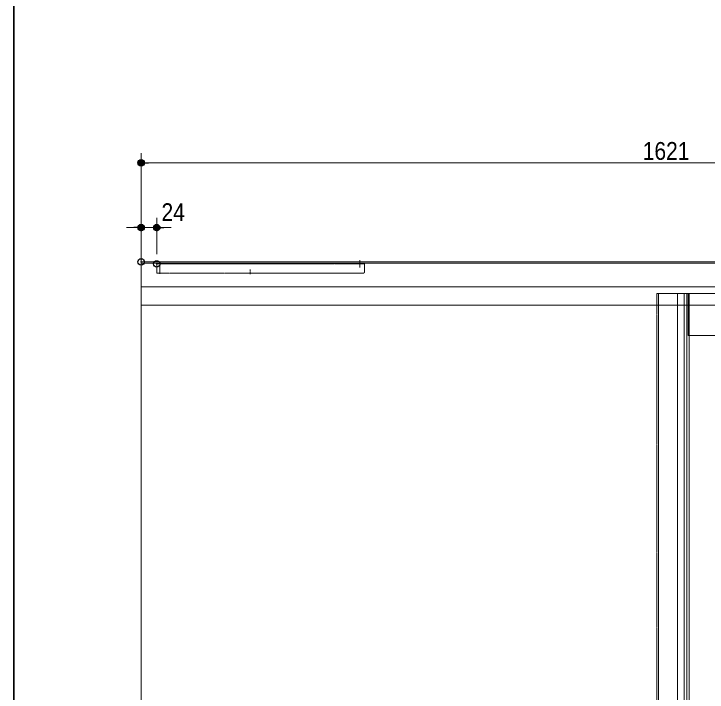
# Model space of a CAD drawing. Units: millimetres, scale not verified. Extents: x -4547 to 4547, y -2284 to 2284.
# Drawn here: x -4341 to -3269, y 0 to 1049 of the extents above; entities that cross this region are included whole.
import ezdxf
from ezdxf.enums import TextEntityAlignment as Align

# ---------------------------------------------------------------- set-up
doc = ezdxf.new("R2010")
doc.units = ezdxf.units.MM
doc.header["$LTSCALE"] = 20
doc.header["$PDMODE"] = 32
doc.header["$PDSIZE"] = 10
for name, pattern in [('USER1', [2.91, 1.76, -0.4, 0.35, -0.4]), ('USER2', [1.11, 0.71, -0.4]), ('USER3', [10.5, 8, -0.5, 0.5, -0.5, 0.5, -0.5])]:
    doc.linetypes.add(name, pattern=pattern)
for name, color, linetype, lineweight in [('0-0_1図面枠', 7, 'Continuous', 20), ('0-1_3一般', 7, 'Continuous', 15), ('0-2_2寸法-2', 7, 'Continuous', 15), ('0-3_0', 7, 'Continuous', 25), ('0-5_2寸法-1', 7, 'Continuous', 15)]:
    doc.layers.add(name, color=color, linetype=linetype, lineweight=lineweight)
doc.layers.add('0-4_Defpoints', color=7, linetype='Continuous')
doc.styles.add('ＭＳ Ｐゴシック', font='')
doc.styles.get('ＭＳ Ｐゴシック').set_extended_font_data('MS PGothic')

# ---------------------------------------------------------------- blocks, each defined once
blk = doc.blocks.new('グループ-2')
at = {"layer": '0-0_1図面枠', "lineweight": 35}
blk.add_lwpolyline([(-60000, 41550), (60000, 41550), (60000, -41550), (-60000, -41550)], close=True, dxfattribs=at)
blk = doc.blocks.new('図面枠')
at = {"layer": '0-0_1図面枠'}
blk.add_blockref('グループ-2', (0, 0), dxfattribs=at)
blk = doc.blocks.new('グループ-23')
at = {"layer": '0-1_3一般'}
for p, q in [((-40074.8, 12333.7), (-39154.8, 12333.7)), ((-39486.8, 12333.7), (-39486.8, -33466.3)), ((-39284.8, 12333.7), (-39284.8, -33466.3)), ((-39202.8, 12333.7), (-39202.8, -33466.3)), ((-39124.8, 12333.7), (-39124.8, 11033.7)), ((-24164.8, 11033.7), (-39124.8, 11033.7)), ((-39124.8, 11033.7), (-39124.8, -10316.3))]:
    blk.add_line(p, q, dxfattribs=at)
at = {"layer": '0-1_3一般', "linetype": 'USER2'}
for p, q in [((-39154.8, 12333.7), (-39154.8, 11033.7)), ((-39154.8, 11033.7), (-39124.8, 11033.7))]:
    blk.add_line(p, q, dxfattribs=at)
at = {"layer": '0-1_3一般', "linetype": 'USER3'}
blk.add_lwpolyline([(-40074.8, -33466.3), (-40124.8, -33466.3), (-40124.8, 12333.7), (-40074.8, 12333.7)], dxfattribs=at)
at = {"layer": '0-1_3一般'}
blk.add_lwpolyline([(-40074.8, -32166.3), (-40074.8, 12333.7), (-24134.8, 12333.7)], dxfattribs=at)
blk = doc.blocks.new('グループ-27')
at = {"layer": '0-1_3一般', "linetype": 'USER3'}
for p, q in [((-49304.8, 13135.1), (-49304.8, 13358.7)), ((-55484.8, 12936.4), (-55484.8, 13274)), ((-49484.8, 13243.7), (-55434.8, 13243.7)), ((-49504.8, 13243.7), (-49484.8, 13243.7)), ((-49164.8, 13243.7), (-49504.8, 13243.7)), ((-49444.8, 13243.7), (-49484.8, 13243.7)), ((-49164.8, 12993.7), (-49164.8, 13243.7))]:
    blk.add_line(p, q, dxfattribs=at)
at = {"layer": '0-1_3一般', "linetype": 'USER1'}
blk.add_line((-52698.8, 13065.7), (-52698.8, 12923.7), dxfattribs=at)
at = {"layer": '0-1_3一般', "linetype": 'USER3'}
for points in [[(-55434.8, 13243.7), (-55584.8, 13243.7), (-55584.8, 12953.7)], [(-55584.8, 12953.7), (-53006.8, 12953.7), (-49204.8, 12953.7)]]:
    blk.add_lwpolyline(points, dxfattribs=at)
blk.add_arc((-49204.8, 12993.7), 40, 270, 0, dxfattribs=at)
blk = doc.blocks.new('グループ-28')
at = {"layer": '0-1_3一般'}
blk.add_lwpolyline([(9735.2, 13263.7), (-56064.8, 13263.7), (-56064.8, 11963.7), (9735.2, 11963.7)], close=True, dxfattribs=at)
blk = doc.blocks.new('グループ-29')
at = {"layer": '0-1_3一般', "linetype": 'USER2'}
blk.add_lwpolyline([(9735.2, 13303.7), (-56064.8, 13303.7), (-56064.8, 12533.7), (9735.2, 12533.7)], close=True, dxfattribs=at)
blk = doc.blocks.new('グループ-30')
at = {"layer": '0-1_3一般'}
for p, q in [((-56064.8, 13303.7), (-56064.8, 14363.7)), ((-56064.8, 14363.7), (-56064.8, 13303.7)), ((-56064.8, 13303.7), (-56064.8, -33696.3)), ((9735.2, 13303.7), (-56064.8, 13303.7))]:
    blk.add_line(p, q, dxfattribs=at)
blk = doc.blocks.new('グループ-32')
at = {"layer": '0-1_3一般'}
for name in ['グループ-30', 'グループ-29', 'グループ-27', 'グループ-28', 'グループ-23']:
    blk.add_blockref(name, (0, 0), dxfattribs=at)
blk = doc.blocks.new('_Dot')
at = {"layer": '0-3_0'}
blk.add_line((-10, 0), (-20, 0), dxfattribs=at)
for points in [[(0, 0), (-10, 0), (-9.92, 1.25)], [(0, 0), (-9.92, -1.25), (-10, 0)], [(0, 0), (-9.92, 1.25), (-9.69, 2.49)], [(0, 0), (-9.69, -2.49), (-9.92, -1.25)], [(0, 0), (-9.69, 2.49), (-9.3, 3.68)], [(0, 0), (-9.3, -3.68), (-9.69, -2.49)], [(0, 0), (-9.3, 3.68), (-8.76, 4.82)], [(0, 0), (-8.76, -4.82), (-9.3, -3.68)], [(0, 0), (-8.76, 4.82), (-8.09, 5.88)], [(0, 0), (-8.09, -5.88), (-8.76, -4.82)], [(0, 0), (-8.09, 5.88), (-7.29, 6.85)], [(0, 0), (-7.29, -6.85), (-8.09, -5.88)], [(0, 0), (-7.29, 6.85), (-6.37, 7.71)], [(0, 0), (-6.37, -7.71), (-7.29, -6.85)], [(0, 0), (-6.37, 7.71), (-5.36, 8.44)], [(0, 0), (-5.36, -8.44), (-6.37, -7.71)], [(0, 0), (-5.36, 8.44), (-4.26, 9.05)], [(0, 0), (-4.26, -9.05), (-5.36, -8.44)], [(0, 0), (-4.26, 9.05), (-3.09, 9.51)], [(0, 0), (-3.09, -9.51), (-4.26, -9.05)], [(0, 0), (-3.09, 9.51), (-1.87, 9.82)], [(0, 0), (-1.87, -9.82), (-3.09, -9.51)], [(0, 0), (-1.87, 9.82), (-0.63, 9.98)], [(0, 0), (-0.63, -9.98), (-1.87, -9.82)], [(0, 0), (-0.63, 9.98), (0.63, 9.98)], [(0, 0), (0.63, -9.98), (-0.63, -9.98)], [(0, 0), (0.63, 9.98), (1.87, 9.82)], [(0, 0), (1.87, 9.82), (3.09, 9.51)], [(0, 0), (3.09, 9.51), (4.26, 9.05)], [(0, 0), (4.26, 9.05), (5.36, 8.44)], [(0, 0), (5.36, 8.44), (6.37, 7.71)], [(0, 0), (6.37, 7.71), (7.29, 6.85)], [(0, 0), (7.29, 6.85), (8.09, 5.88)], [(0, 0), (8.09, 5.88), (8.76, 4.82)], [(0, 0), (8.76, 4.82), (9.3, 3.68)], [(0, 0), (9.3, 3.68), (9.69, 2.49)], [(0, 0), (9.69, 2.49), (9.92, 1.25)], [(0, 0), (9.92, 1.25), (10, 0)], [(0, 0), (1.87, -9.82), (0.63, -9.98)], [(0, 0), (3.09, -9.51), (1.87, -9.82)], [(0, 0), (4.26, -9.05), (3.09, -9.51)], [(0, 0), (5.36, -8.44), (4.26, -9.05)], [(0, 0), (6.37, -7.71), (5.36, -8.44)], [(0, 0), (7.29, -6.85), (6.37, -7.71)], [(0, 0), (8.09, -5.88), (7.29, -6.85)], [(0, 0), (8.76, -4.82), (8.09, -5.88)], [(0, 0), (9.3, -3.68), (8.76, -4.82)], [(0, 0), (9.69, -2.49), (9.3, -3.68)], [(0, 0), (9.92, -1.25), (9.69, -2.49)], [(0, 0), (10, 0), (9.92, -1.25)]]:
    blk.add_solid(points, dxfattribs=at)

msp = doc.modelspace()

# ---------------------------------------------------------------- linework, layer by layer
at = {"layer": '0-2_2寸法-2'}
for p, q in [((-4143.87, 680.19), (-4143.87, 733.29)), ((-4119.87, 677.19), (-4119.87, 733.29)), ((-4155.12, 718.29), (-4166.38, 718.29)), ((-4143.87, 718.29), (-4119.87, 718.29)), ((-4108.61, 718.29), (-4097.36, 718.29))]:
    msp.add_line(p, q, dxfattribs=at)
at = {"layer": '0-4_Defpoints'}
for p in [(-4143.87, 818.52), (-4143.87, 718.29), (-4119.87, 718.29), (-4143.87, 665.19), (-4119.87, 662.19)]:
    msp.add_point(p, dxfattribs=at)
at = {"layer": '0-5_2寸法-1'}
for p, q in [((-4143.87, 733.29), (-4143.87, 833.52)), ((-2534.12, 818.52), (-4132.61, 818.52))]:
    msp.add_line(p, q, dxfattribs=at)

# ---------------------------------------------------------------- block references
at = {"layer": '0-0_1図面枠', "xscale": 0.05, "yscale": 0.05}
msp.add_blockref('図面枠', (-1340.62, 0), dxfattribs=at)
at = {"layer": '0-1_3一般', "xscale": 0.05, "yscale": 0.05}
msp.add_blockref('グループ-32', (-1340.62, 0), dxfattribs=at)
at = {"layer": '0-2_2寸法-2', "xscale": 0.5627563, "yscale": 0.5627563}
msp.add_blockref('_Dot', (-4143.87, 718.29), dxfattribs=at)
at = {"layer": '0-2_2寸法-2', "xscale": 0.5627563, "yscale": 0.5627563, "rotation": 180}
msp.add_blockref('_Dot', (-4119.87, 718.29), dxfattribs=at)
at = {"layer": '0-5_2寸法-1', "xscale": 0.5627563, "yscale": 0.5627563, "rotation": 180}
msp.add_blockref('_Dot', (-4143.87, 818.52), dxfattribs=at)

# ---------------------------------------------------------------- texts
at = {"layer": '0-2_2寸法-2', "style": 'ＭＳ Ｐゴシック', "width": 0.9}
msp.add_text('24', height=27.57, dxfattribs=at).set_placement((-4112.44, 720.15), align=Align.BOTTOM_LEFT)
at = {"layer": '0-5_2寸法-1', "style": 'ＭＳ Ｐゴシック', "width": 0.9}
msp.add_text('1621', height=27.57, dxfattribs=at).set_placement((-3368.73, 814.8), align=Align.BOTTOM_LEFT)

doc.saveas('drawing.dxf')
